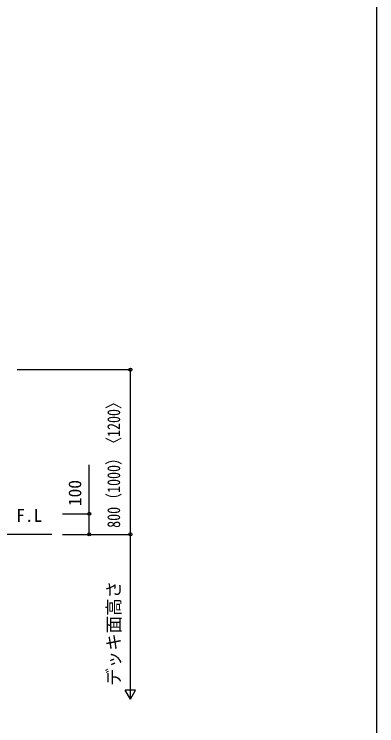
# Model space of a CAD drawing. Units: millimetres, scale not verified. Extents: x -4375 to 4375, y -6499 to 6470.
# Drawn here: x 2611 to 4375, y -679 to 2777 of the extents above; entities that cross this region are included whole.
import ezdxf
from ezdxf.enums import TextEntityAlignment as Align

# ---------------------------------------------------------------- set-up
doc = ezdxf.new("R2010")
doc.units = ezdxf.units.MM
doc.header["$LTSCALE"] = 30
for name, color, linetype in [('0-1_USER1', 3, 'Continuous'), ('0-3_YKK_A1', 4, 'Continuous'), ('0-4_YKK_D', 6, 'Continuous'), ('0-5_YKK_ZWAK', 7, 'Continuous')]:
    doc.layers.add(name, color=color, linetype=linetype)
doc.styles.add('ＭＳ ゴシック', font='')
doc.styles.get('ＭＳ ゴシック').set_extended_font_data('MS Gothic')

msp = doc.modelspace()

# ---------------------------------------------------------------- linework, layer by layer
at = {"layer": '0-3_YKK_A1'}
msp.add_line((2794.59, 250.8), (-347.31, 250.8), dxfattribs=at)
at = {"layer": '0-4_YKK_D'}
for p, q in [((2626, 1050.8), (3177, 1050.8)), ((3176, 250.8), (3176, 1050.8)), ((2845.59, 350.8), (2977, 350.8)), ((2845.59, 250.8), (2977, 250.8)), ((2845.59, 250.8), (3177, 250.8)), ((2845.59, 250.8), (3177, 250.8)), ((3176, -499.2), (3176, 250.8)), ((3176, -549.2), (3176, -462.6)), ((3176, -549.2), (3151, -505.9)), ((3201, -505.9), (3151, -505.9)), ((3176, -549.2), (3201, -505.9))]:
    msp.add_line(p, q, dxfattribs=at)
msp.add_lwpolyline([(2976, 250.8), (2976, 350.8), (2976, 588.87)], dxfattribs=at)
for centre in [(3176, 1050.8), (2976, 350.8), (2976, 250.8), (3176, 250.8)]:
    msp.add_circle(centre, 7.5, dxfattribs=at)
at = {"layer": '0-5_YKK_ZWAK'}
msp.add_lwpolyline([(-4375, -6499.2), (4375, -6499.2), (4375, 6250.8)], dxfattribs=at)

# ---------------------------------------------------------------- texts
at = {"layer": '0-1_USER1', "style": 'ＭＳ ゴシック'}
msp.add_text('F.L', height=62.32, dxfattribs=at).set_placement((2620.34, 292.8), align=Align.BOTTOM_LEFT)
at = {"layer": '0-4_YKK_D', "style": 'ＭＳ ゴシック', "width": 0.8}
msp.add_text('800（1000）〈1200〉', height=62.32, rotation=90, dxfattribs=at).set_placement((3144.89, 282.4), align=Align.BOTTOM_LEFT)
at = {"layer": '0-4_YKK_D', "style": 'ＭＳ ゴシック'}
for s, p in [('100', (2956, 387.76)), ('デッキ面高さ', (3144.89, -485.09))]:
    msp.add_text(s, height=62.32, rotation=90, dxfattribs=at).set_placement(p, align=Align.BOTTOM_LEFT)

doc.saveas('drawing.dxf')
